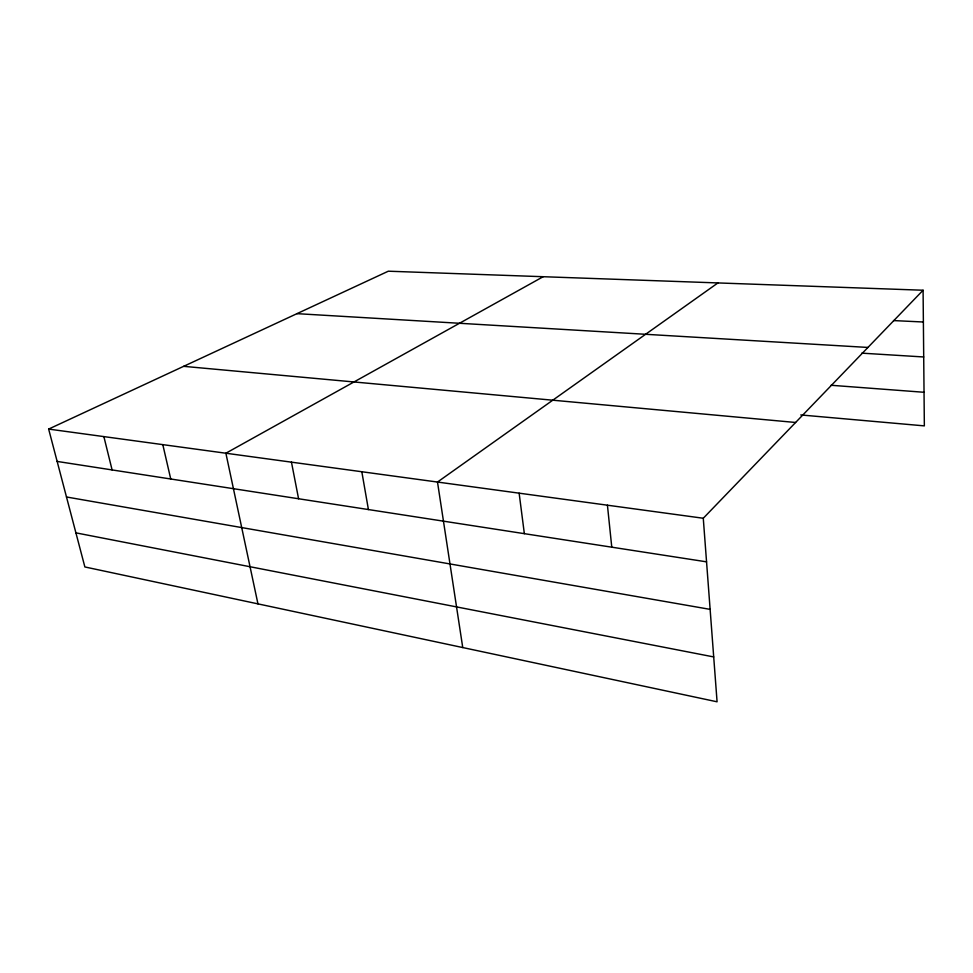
<?xml version="1.0" encoding="UTF-8"?>
<svg xmlns="http://www.w3.org/2000/svg" width="973" height="973" viewBox="0 0 973 973"><rect width="100%" height="100%" fill="white"/><g stroke="black" fill="none" stroke-linecap="round" stroke-linejoin="round"><path stroke-width="1.46" d="M703.272 518.256L923.085 290.234L388.324 271.199L48.65 429.081L84.87 566.955L717.077 701.801L703.272 518.256L48.65 429.081M717.94 282.924L437.497 482.049L462.747 647.556M543.189 276.709L225.882 453.223L257.954 603.868M893.542 320.579L923.377 322.002M296.972 313.659L867.928 347.446M861.81 353.15L923.705 356.969M831.088 385.272L924.034 392.277M800.779 414.948L924.35 425.882L923.085 290.234M183.642 366.334L795.598 422.477M57.152 461.433L706.544 561.835M66.492 496.984L710.12 609.366M75.918 532.863L713.708 656.933M103.868 436.597L112.102 469.935M162.807 444.637L170.737 478.996M291.462 462.163L298.577 498.76M361.822 471.747L368.414 509.56M519.132 493.177L524.35 533.666M607.432 505.206L611.774 547.179"/></g></svg>
